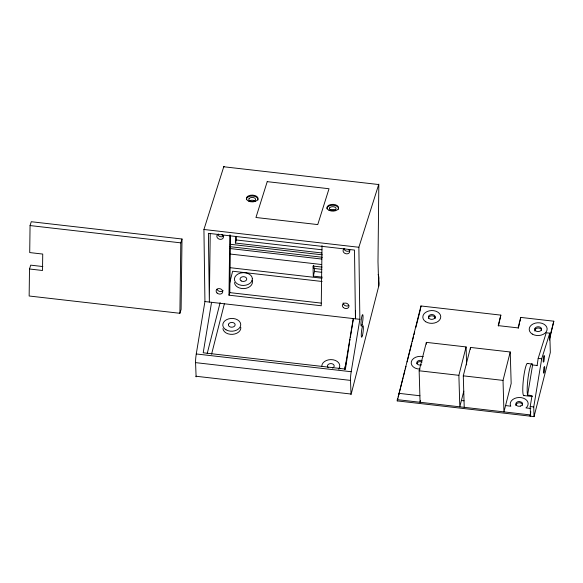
<?xml version="1.0" encoding="UTF-8"?>
<svg xmlns="http://www.w3.org/2000/svg" width="583" height="583" viewBox="0 0 583 583"><rect width="100%" height="100%" fill="white"/><g stroke="black" fill="none" stroke-linecap="round" stroke-linejoin="round"><path stroke-width="0.87" d="M29.5 268.996L29.15 296.004L179.892 313.29L181.102 309.449L182.005 239.008L31.271 221.722L30.061 225.563L29.711 252.57L42.734 254.064L42.523 270.49L29.5 268.996L30.71 265.156L42.858 266.548M179.892 313.29L180.803 242.856L182.005 239.008M210.223 233.87L209.348 302.06L208.393 233.331L354.5 250.085L355.455 318.821L355.557 310.637M322.027 245.545L321.248 305.762L228.995 295.18L229.775 234.964M228.995 295.18L229.804 292.615L230.547 235.095M321.845 252.964L235.401 243.045L235.481 236.749M235.401 243.045L236.363 239.977L236.414 236.37M534.91 330.036L534.932 329.898A3.367 2.398 -1.7 0 1 538.561 328.025A3.367 2.398 -1.7 0 1 541.571 330.299M435.115 318.588L435.188 318.114A3.367 2.398 -1.7 0 0 431.763 315.818A3.367 2.398 -1.7 0 0 428.461 318.303M196.405 376.246L196.114 376.902L195.56 362.626A8.242 1.151 -83.5 0 1 196.267 353.961L204.932 301.557L203.933 229.491L223.894 166.352L224.025 166.796M211.556 302.315L203.205 352.781L344.896 369.032L353.247 318.566M349.443 342.819L345.362 369.556M349.734 341.033L350.033 339.248M350.325 337.47L353.276 319.63M351.199 371.728L359.864 319.324L358.866 247.265L378.826 184.126L377.988 261.701L378.717 286.209L351.046 394.669L350.492 380.393A8.242 1.151 -83.5 0 1 351.199 371.728L196.267 353.961M537.096 365.709L538.182 358.37L546.227 332.776L549.762 333.185L550.33 352.453L534.035 416.648L530.501 416.24L530.217 406.54L532.024 395.595L527.608 395.085L532.592 364.973L532.235 364.04L527.229 363.464M534.035 416.648L533.744 406.941L541.709 358.771L549.762 333.185M321.816 366.08L322.144 364.419A8.971 6.391 -1.7 0 1 330.867 359.609L333.192 359.806A8.971 6.391 -1.7 0 1 338.526 369.134M207.205 353.517L220.126 302.643M211.585 354.173L224.353 303.874M229.505 283.578L232.646 271.226L322.122 281.487M322.333 277.165L313.304 276.131L314.492 271.474L314.383 267.903M344.444 369.411L346.688 360.586M530.668 413.77L530.064 416.138L397.205 400.9L420.948 305.966L500.841 315.126L498.436 326.006M397.205 400.9L397.803 398.532M398.204 396.95L403.064 377.82M403.509 376.057L404.857 370.759M405.302 368.995L405.972 366.35M407.094 361.934L411.802 343.402M412.247 341.638L413.595 336.347M414.039 334.576L414.71 331.931M415.832 327.522L420.54 308.99M420.481 400.689L420.081 402.27L419.148 370.773L426.362 342.367L466.087 346.929L466.619 364.922M463.784 391.164L459.812 406.825L458.879 375.328L466.087 346.929M464.228 407.328L463.288 375.838L470.503 347.432L510.227 351.986L511.167 383.483L503.952 411.882L503.02 380.393L510.227 351.986M500.841 315.126L498.181 325.62L518.039 327.901L520.706 317.407L553.814 321.204L549.368 340.108M518.302 328.287L519.635 323.04M520.08 321.291L520.706 317.407M530.064 416.138L530.829 411.722M549.558 337.965L553.814 321.204M530.501 416.24L530.77 415.169M223.661 166.76L378.6 184.527M203.933 229.491L358.866 247.265M236.363 239.977L321.911 249.786M230.256 244.284L322.312 254.844M229.695 246.638L322.384 257.271M30.061 225.563L180.803 242.856M230.03 248.533L321.823 259.063M229.564 253.962L321.685 264.529M322.035 267.087L313.005 266.052L313.304 276.131M321.874 269.339L313.749 268.413L313.654 265.258M314.492 271.474L321.714 272.305M229.935 267.67L321.991 278.222M229.804 292.615L321.153 303.094M204.932 301.557L359.864 319.324M538.182 358.37L541.709 358.771M532.592 364.973L537.009 365.475M419.148 370.773L458.879 375.328M463.288 375.838L503.02 380.393M527.819 363.537A16.266 2.274 -83.5 0 0 523.986 375.08A16.266 2.274 -83.5 0 0 523.104 394.348L523.549 395.507L532.381 396.52M195.56 362.626L350.492 380.393M530.217 406.54L533.744 406.941M419.92 395.755L398.765 393.328L398.801 394.589M461.415 400.514L464.061 400.812M505.556 405.571L510.817 406.176L510.54 405.71A8.971 6.391 -1.7 0 1 521.457 397.672L523.621 398.269A8.971 6.391 -1.7 0 1 526.988 406.934L525.968 407.918L530.822 408.472M195.961 376.246L350.893 394.021M397.161 399.639L530.027 414.877M527.608 395.085L527.52 394.859A16.266 2.274 -83.5 0 1 528.395 375.583A16.266 2.274 -83.5 0 1 532.235 364.04M470.503 347.432L470.554 349.232M426.362 342.367L426.413 344.167M420.948 305.966L420.984 307.226M221.846 234.432A3.367 2.696 17.5 0 1 222.633 238.666A3.367 2.696 17.5 0 1 217.561 238.046A3.367 2.696 17.5 0 1 218.538 234.031M348.743 249.407A3.367 2.696 17.5 0 1 348.481 253.416A3.367 2.696 17.5 0 1 343.649 252.337A3.367 2.696 17.5 0 1 344.757 248.518M348.794 305.463A3.367 2.696 17.5 0 1 345.18 305.645A3.367 2.696 17.5 0 1 343.168 302.876M350.033 250.216A3.367 2.696 17.5 0 1 346.717 251.178A3.367 2.696 17.5 0 1 343.977 248.861M223.777 235.758A3.367 2.696 17.5 0 1 220.447 236.698A3.367 2.696 17.5 0 1 217.729 234.351M223.085 290.48A3.367 2.696 17.5 0 1 219.769 291.442A3.367 2.696 17.5 0 1 217.029 289.124M332.47 368.055A3.367 2.398 -1.7 0 0 334.132 365.643A3.367 2.398 -1.7 0 0 331.669 363.675L330.801 363.603A3.367 2.398 -1.7 0 0 327.544 365.424L327.427 366.044A3.367 2.398 -1.7 0 0 328.411 367.727M378.163 274.476A22.438 15.974 -1.7 0 1 378.578 281.487M378.702 280.452A22.438 15.974 -1.7 0 1 378.717 286.209M329.927 210.274A3.367 1.96 0.7 0 1 335.254 210.12M249.415 200.989A3.367 1.96 0.7 0 1 255.223 201.354M234.512 282.522A8.971 6.391 -1.7 0 0 241.398 288.461L243.73 288.6A8.971 6.391 -1.7 0 0 252.213 283.564L252.454 281.902A8.971 6.391 -1.7 0 0 252.082 280.263M339.568 367.421A8.971 6.391 -1.7 0 1 339.86 369.075M240.808 327.318A8.971 6.391 -1.7 0 1 232.602 334.336A8.971 6.391 -1.7 0 1 222.917 328.63M246.383 199.634A5.83 3.396 0.7 0 1 252.483 196.026A5.83 3.396 0.7 0 1 257.934 200.064M326.939 208.874A5.83 3.396 0.7 0 1 333.046 205.26A5.83 3.396 0.7 0 1 338.49 209.304M524.139 395.58A16.266 2.274 -83.5 0 1 523.549 395.507M534.975 331.137A3.367 2.398 -1.7 0 1 534.837 330.525M515.911 405.608A3.367 2.398 -1.7 0 1 519.533 402.758L520.393 402.882A3.367 2.398 -1.7 0 1 522.579 405.316M416.852 363.799A3.367 2.398 -1.7 0 1 422.15 361.992M421.575 364.871A3.367 2.398 -1.7 0 1 416.816 362.539A3.367 2.398 -1.7 0 1 422.114 360.731M420.124 369.105A8.971 6.391 -1.7 0 1 411.343 361.7A8.971 6.391 -1.7 0 1 423.28 356.672M252.359 278.754L252.118 280.416A8.971 6.391 -1.7 0 1 243.636 285.451L241.311 285.313A8.971 6.391 -1.7 0 1 234.461 278.536A8.971 6.391 -1.7 0 1 243.14 272.676L245.472 272.815A8.971 6.391 -1.7 0 1 252.359 278.754M534.895 328.637L534.8 329.264A3.367 2.398 -1.7 0 0 537.38 331.494L538.255 331.545A3.367 2.398 -1.7 0 0 541.527 329.249A3.367 2.398 -1.7 0 0 538.663 326.772A3.367 2.398 -1.7 0 0 534.895 328.637M435.151 316.853L435.056 317.48A3.367 2.398 -1.7 0 1 431.85 319.346L430.975 319.287A3.367 2.398 -1.7 0 1 428.461 316.627A3.367 2.398 -1.7 0 1 432.018 314.558A3.367 2.398 -1.7 0 1 435.151 316.853M228.529 324.221L228.405 324.84A3.367 2.398 -1.7 0 0 233.149 326.99A3.367 2.398 -1.7 0 0 233.965 322.975A3.367 2.398 -1.7 0 0 228.529 324.221M544.099 367.334L543.946 367.982A3.367 0.474 -83.5 0 0 543.524 372.362A3.367 0.474 -83.5 0 0 544.143 372.413L544.303 371.765A3.367 0.474 -83.5 0 0 544.719 367.385A3.367 0.474 -83.5 0 0 544.099 367.334M267.225 181.648L255.952 217.495L317.75 224.586L329.023 188.739L267.225 181.648M329.57 207.985L329.395 208.488A3.367 1.96 0.7 0 0 333.964 210.485A3.367 1.96 0.7 0 0 335.087 207.256A3.367 1.96 0.7 0 0 329.57 207.985M249.043 198.701L248.846 199.197A3.367 1.96 0.7 0 0 251.448 201.31A3.367 1.96 0.7 0 0 255.354 200.115L255.551 199.619A3.367 1.96 0.7 0 0 252.942 197.506A3.367 1.96 0.7 0 0 249.043 198.701M520.597 406.045L519.759 406.242A3.367 2.398 -1.7 0 1 515.831 404.034A3.367 2.398 -1.7 0 1 519.497 401.498L521.778 402.321A3.367 2.398 -1.7 0 1 520.597 406.045M217.065 293.009A3.367 2.696 17.5 0 0 222.619 292.418A3.367 2.696 17.5 0 0 218.61 288.6A3.367 2.696 17.5 0 0 217.065 293.009M343.307 307.489A3.367 2.696 17.5 0 0 348.86 306.898A3.367 2.696 17.5 0 0 344.852 303.08A3.367 2.696 17.5 0 0 343.307 307.489M241.238 280.933A3.367 2.398 -1.7 0 0 246.704 279.425A3.367 2.398 -1.7 0 0 242.229 276.83A3.367 2.398 -1.7 0 0 241.238 280.933M362.138 324.418A5.83 0.816 -83.5 0 0 362.823 314.776A5.83 0.816 -83.5 0 0 361.023 322.042A5.83 0.816 -83.5 0 0 362.138 324.418M362.458 335.465A5.83 0.816 -83.5 0 0 363.151 325.81A5.83 0.816 -83.5 0 0 361.351 333.017A5.83 0.816 -83.5 0 0 362.458 335.465M248.431 201.048A5.83 3.396 0.7 0 0 257.948 199.153A5.83 3.396 0.7 0 0 250.245 195.283A5.83 3.396 0.7 0 0 248.431 201.048M328.987 210.288A5.83 3.396 0.7 0 0 338.504 208.393A5.83 3.396 0.7 0 0 330.801 204.524A5.83 3.396 0.7 0 0 328.987 210.288M543.866 361.198A3.367 0.474 -83.5 0 0 544.282 355.615A3.367 0.474 -83.5 0 0 543.239 359.74A3.367 0.474 -83.5 0 0 543.866 361.198M225.971 329.789A8.971 6.391 -1.7 0 0 240.597 325.839A8.971 6.391 -1.7 0 0 228.74 318.85A8.971 6.391 -1.7 0 0 225.971 329.789M425.692 321.729A8.971 6.391 -1.7 0 0 440.537 318.238A8.971 6.391 -1.7 0 0 429.132 310.885A8.971 6.391 -1.7 0 0 425.692 321.729M532.286 334.066A8.971 6.391 -1.7 0 0 546.978 330.233A8.971 6.391 -1.7 0 0 535.238 323.157A8.971 6.391 -1.7 0 0 532.286 334.066"/></g></svg>
